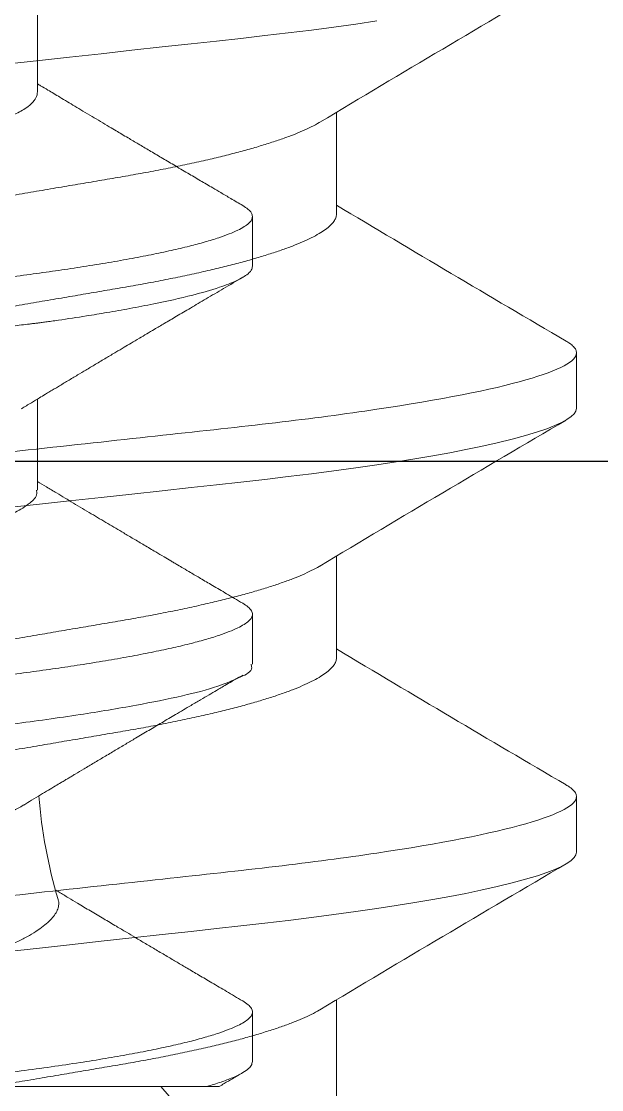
# Model space of a CAD drawing. Extents: x -82 to 113, y -82 to 93.
# Drawn here: x 28.9986 to 29.0804, y 78.6936 to 78.844 of the extents above; entities that cross this region are included whole.
import ezdxf

# ---------------------------------------------------------------- set-up
doc = ezdxf.new("R2010")
doc.units = 0
doc.header["$MEASUREMENT"] = 0
doc.linetypes.add('SLD-Solid', pattern=[0])
doc.layers.get('0').update_dxf_attribs({"linetype": 'CONTINUOUS'})
doc.layers.add('Ballons', color=7, linetype='CONTINUOUS')
doc.layers.add('VENT', color=5, linetype='CONTINUOUS')

# ---------------------------------------------------------------- blocks, each defined once
blk = doc.blocks.new('NO 8 2 IN')
at = {"color": 7, "linetype": 'SLD-Solid', "lineweight": 15}
for p, q in [((0.09999999145821903, -0.07558210228577167), (0.09999999145821903, -0.0307500003983705)), ((0.1839741213819082, -0.05168910871633869), (0.196793446625307, -0.05168910871633869)), ((0.2399999941662543, -0.05168910871633869), (0.2527934330420152, -0.05168910871633869)), ((0, -0.1559999962080667), (0.09999999145821903, -0.06907132791545934)), ((0.1035000043591197, -0.08200000106231897), (0.1104999568283915, -0.08200000106231897)), ((0.1594741777406909, -0.08200000106231897), (0.1665000165776007, -0.08200000106231897)), ((0.2154999771925361, -0.08200000106231897), (0.2225000029943089, -0.08200000106231897))]:
    blk.add_line(p, q, dxfattribs=at)
blk.add_arc((0.1464906196880236, -0.122551620626524), 0.07086249542723853, 94.49494487885796, 106.5443018557016, dxfattribs=at)
for points, knots in [([(0.1314999609012233, 0.08200000106232608), (0.1316364636657994, 0.08197794809272096), (0.1320094223726613, 0.08191769402350957), (0.1326290693128129, 0.08135986247133076), (0.1333862360036449, 0.08020409605542511), (0.1342962284850273, 0.07805747952176745), (0.1353637434406778, 0.07457881843013325), (0.1364353442409794, 0.07000849029981993), (0.1373829724405482, 0.06516096060795462), (0.1381702610262892, 0.06062636382955588), (0.1388438321155832, 0.05634578328879059), (0.1397346232057544, 0.05021261454692905), (0.1408110820900959, 0.04192058922216546), (0.1420426435752091, 0.03134494368170238), (0.1432457296283189, 0.02000551506457526), (0.1444628215725743, 0.008122608033581002), (0.1458021682936135, -0.004044253345163895), (0.14685403748868, -0.01299416327996283), (0.1475591487180452, -0.018647184994947), (0.1478511435030896, -0.02096255229930932), (0.148099209962183, -0.02284132925982618), (0.1482922125301513, -0.0243963945645973), (0.1485791460729757, -0.02684890828478359), (0.1490587024251795, -0.03114149814172151), (0.1497239600494993, -0.03711338766553496), (0.1503916510422414, -0.04303109446784248), (0.1510445213328495, -0.04831715250525548), (0.151674554843737, -0.05302022063921896), (0.1525268298038895, -0.05880553053658133), (0.1535825344117399, -0.0652216992434731), (0.1548641900947132, -0.07161952066379484), (0.1561319660665959, -0.07675906902191088), (0.1573443098650387, -0.07967133767331802), (0.1584749804905243, -0.08208131755350934), (0.159313626932061, -0.08184188260664627), (0.1594741777406909, -0.08179604508510607)], [0, 0, 0, 0, 0.002436779833174595, 0.006657874353961282, 0.01421868672516791, 0.02720914922809306, 0.04803453915741253, 0.07925373188742067, 0.1110036170072214, 0.1362896439037511, 0.1614808382700574, 0.1884259294866023, 0.2470211783691986, 0.310873626941449, 0.3786587705491661, 0.4507630535462064, 0.5243010734706199, 0.5973605121414352, 0.6117728129017896, 0.6260887239669889, 0.6390577504357349, 0.6456328726961934, 0.6540867167948796, 0.6831765518514848, 0.7228072355027095, 0.7614499417818135, 0.7895788492458958, 0.817976354200703, 0.8462139143229713, 0.8941357350118423, 0.9337005836036578, 0.9641695958357658, 0.9851582280043747, 0.997158685260716, 1, 1, 1, 1]), ([(0.1384999867029961, 0.08200000106232608), (0.1386724533317647, 0.08196349449168139), (0.1390750389981577, 0.08187827787802604), (0.1395935395387795, 0.08133528623178421), (0.1401260676283727, 0.08054913797776919), (0.1406738676803769, 0.07943017572898725), (0.1412393541392873, 0.0779987143192784), (0.1418176163282965, 0.07624207688603235), (0.1423861553527388, 0.07423774006008443), (0.1429446992836318, 0.07200956100077605), (0.1434914148396729, 0.06958508378651374), (0.1440369570233315, 0.06692234421613108), (0.1445784114934554, 0.06403632103381796), (0.1451129076828721, 0.06094410050750554), (0.1456550429188326, 0.05755774962437243), (0.146199130694356, 0.05388883276329182), (0.146740191113139, 0.04995242542441503), (0.1472620707602061, 0.04587420180742185), (0.1477613060913683, 0.0416660950228831), (0.1482524455834806, 0.03730864464659334), (0.1487691901920414, 0.03278019303169089), (0.1492893549812635, 0.02820666911772207), (0.1498119487666969, 0.02361622612641412), (0.150333042036749, 0.01903810337838507), (0.150865023634168, 0.01436439371811815), (0.151405313278417, 0.009617549077468368), (0.1519512210050209, 0.004821245794730089), (0.1525165641184998, -0.0001460674672060236), (0.1530984129399258, -0.005256937378653959), (0.1536929519735111, -0.01048157883129619), (0.154280420808206, -0.01564220882433176), (0.1548569867459122, -0.02070850073974384), (0.1554197600636087, -0.02565189376670673), (0.155965377173473, -0.03044628400747484), (0.1564776976149176, -0.03494768042786944), (0.1569567676392438, -0.03915307391722678), (0.1574034921650735, -0.04309137360620952), (0.1578685777227378, -0.04691145458202328), (0.1583504994022462, -0.05062655602603883), (0.1588491058451211, -0.05421831211912576), (0.1593765234118365, -0.05776147172468882), (0.1599320456369071, -0.06122188913800386), (0.1605159464188546, -0.0645643491340806), (0.1611072280618941, -0.06765779615168555), (0.1617024122780606, -0.07048063475897948), (0.1622977060630717, -0.0730144936060384), (0.1628891951140332, -0.07524463005788817), (0.1634604314268273, -0.07711913286951955), (0.1640064398629306, -0.078649123824448), (0.1645205388039699, -0.07985124339052163), (0.1650195519624447, -0.08078510229420033), (0.1655054480254137, -0.08145634388016987), (0.1659824208546183, -0.08188354207678827), (0.1665162083721441, -0.0820560899478977), (0.167074405963092, -0.0818554446765134), (0.1675958362830414, -0.08134711625199031), (0.167887282997313, -0.08088549119509736), (0.1680552519447076, -0.08061944367730689)], [0, 0, 0, 0, 0.003053041804796326, 0.00712665910098148, 0.01268559978564752, 0.01994020228874575, 0.02898601760754042, 0.03985719242252929, 0.05254717717395674, 0.0657438896532322, 0.08038401086266905, 0.09639812591051766, 0.1137011059747596, 0.132194258165944, 0.151767711231826, 0.1742126885035008, 0.1976387190599179, 0.2218774245609422, 0.2467585352297642, 0.27241052834526, 0.2992512803969839, 0.3271814543469561, 0.3536304652481539, 0.3807726868013054, 0.4084838705592577, 0.4366304165320674, 0.4650714020994958, 0.4936608940648544, 0.5248443302132466, 0.5558350544333416, 0.586444485761449, 0.6164915792168411, 0.6458066343717163, 0.67423390543532, 0.7016344910244031, 0.7257463716358454, 0.7489179427877765, 0.7715709978855789, 0.7936484484721212, 0.8150192993110256, 0.8355541922772367, 0.8568551435520806, 0.8768583401784471, 0.8954227787920458, 0.9124243029017604, 0.9277587137155479, 0.9413449981261897, 0.9531286887944926, 0.9623258344785964, 0.9699960242205882, 0.9761804016872487, 0.9809714226218694, 0.9845576800229517, 0.9873326926523425, 0.9903857344571387, 0.9944590280687077, 1, 1, 1, 1]), ([(0.1859334187479362, 0.08040543198292482), (0.1861196361583666, 0.08085359655296287), (0.1864749550411773, 0.08170873321265759), (0.1882620776532917, 0.08221995883975097), (0.1894686769048093, 0.0798906941597437), (0.1905897427781156, 0.07683565036900575), (0.1918830559375806, 0.07177886968232627), (0.1929600939354401, 0.06667695787758277), (0.1937577934030514, 0.06250648479764465), (0.1941826019197492, 0.06018672041349049), (0.1944012612399462, 0.05897019422796035), (0.1945118328769695, 0.05834831387994655), (0.1945674848652459, 0.05803402866639829), (0.1945954487009658, 0.05787606271369583), (0.1946093850147577, 0.05779685903329579), (0.1946165259085433, 0.05775723679581546), (0.1946198490897757, 0.05773737016547642), (0.1946216735791069, 0.05772746443656018), (0.1946225609167982, 0.05772250534772638), (0.1946229279173792, 0.05772001085842504), (0.1946232301172017, 0.0577187850654326), (0.1946233165916738, 0.0577180700119726), (0.1947209958427152, 0.05702696801402851), (0.1949248577006131, 0.05588430017559887), (0.1951644725724293, 0.05417322055102858), (0.1954019510017275, 0.05248066189087552), (0.1956716635659035, 0.05045441822469598), (0.1959779717918764, 0.04807510124999226), (0.1963192050665725, 0.04532145000873555), (0.196696248048454, 0.04217242774323182), (0.1972041106585039, 0.03775874770224874), (0.1978693095566086, 0.03189945279162743), (0.1987210530588328, 0.02442027460490692), (0.1997856401368665, 0.01507840908119107), (0.201013974500114, 0.004154482848683472), (0.2023642938469266, -0.00797896947200627), (0.2037117056918021, -0.0199355513148376), (0.2050559408335175, -0.03130181513937913), (0.2061423988932489, -0.04029355025215864), (0.2068464904444625, -0.04621267020578301), (0.207182881480648, -0.04903106527036272), (0.20734677201213, -0.0504007822745578), (0.2074274747035361, -0.05107528508192871), (0.2074676291717878, -0.05140987193885849), (0.2074876367588274, -0.05157649266102027), (0.2074975179770746, -0.0516596445779598), (0.2075025413622598, -0.05170116625316723), (0.2075049399829254, -0.05172193237392975), (0.207506297543091, -0.05173229395313683), (0.2075068482378697, -0.05173749104559278), (0.2075072010736534, -0.0517400793280629), (0.2075073722117082, -0.05174137638392295), (0.2075286788594894, -0.05190395744559595), (0.2075740186369615, -0.05228346153829477), (0.2076624846159518, -0.05293192817538284), (0.2077742083233858, -0.05373973628977069), (0.2080480813568215, -0.05564665243461064), (0.2084454566837763, -0.05825271362298423), (0.2089959074102268, -0.06160688612572329), (0.2095545891959887, -0.06478113718998912), (0.2103326379088486, -0.06881495172729757), (0.2112668839499179, -0.07305321228755446), (0.2123564293968627, -0.07695060474728876), (0.2133058747364203, -0.07952319469882951), (0.2141273778764941, -0.0810088215803475), (0.214824916788487, -0.08184629966500978), (0.2153167813864059, -0.0819582900521425), (0.2154999771925361, -0.08200000106231897)], [0, 0, 0, 0, 0.00828845074597428, 0.01581507901074782, 0.02672048620210647, 0.04707251799393015, 0.0772242874328945, 0.1167162054532447, 0.1397296114376892, 0.1520024881708002, 0.1583234966551467, 0.1615291671475165, 0.1631432034974336, 0.1639530187747391, 0.1643586538577426, 0.1645616438710066, 0.164663117785229, 0.1647139165341493, 0.1647392916513048, 0.1647519792098827, 0.1647583631516287, 0.1647615185161206, 0.1647646738806126, 0.1770703859857242, 0.1852252404355373, 0.1952377209554454, 0.2072160027368819, 0.2212785303797302, 0.2375498642842925, 0.2561556074799554, 0.2772168201182965, 0.3159109080403847, 0.3601644708532791, 0.4099855791710543, 0.4817471341042423, 0.5540524004884345, 0.6253140839090918, 0.693968950102401, 0.7559244503271453, 0.7850618748224619, 0.7991050819273968, 0.8059875154392655, 0.8093929673849519, 0.8110866669125101, 0.8119312313364307, 0.8123528993218769, 0.8125635995347241, 0.8126689228853424, 0.8127215972148591, 0.812747908782662, 0.8127610910324318, 0.8127676688001978, 0.812770984399727, 0.8156531777654309, 0.8195086413399334, 0.8243141526137772, 0.8300368084685774, 0.8534873806216131, 0.8708087910204382, 0.8899881601963752, 0.9103302561517586, 0.9432762245736602, 0.9664544181845162, 0.9818009556243544, 0.9912697367405409, 0.9967483985993791, 1, 1, 1, 1]), ([(0.1944999731197044, 0.08200000106232608), (0.1946724395910167, 0.0819634944153691), (0.1950750248898316, 0.08187827762357358), (0.1955935293579785, 0.08133528788073363), (0.1961260399871065, 0.08054911909237461), (0.1966739699068825, 0.07943021710258336), (0.1972392826470326, 0.07799867384084536), (0.1978177403223924, 0.07624211343684095), (0.1983860834850617, 0.0742377099004159), (0.198944792480404, 0.07200957655027196), (0.1994914843928086, 0.06958509003885638), (0.2000369198201923, 0.06692233457100372), (0.2005784052254, 0.06403632246496471), (0.2011128918605323, 0.06094410007741402), (0.2016550304802109, 0.0575577498124531), (0.2021991148518936, 0.05388883248056686), (0.2027401857205291, 0.04995242639713382), (0.2032620257012923, 0.04587419517077507), (0.2037614165918455, 0.0416661066493873), (0.2042524025379606, 0.03730863846258359), (0.2047691634224407, 0.03278018876141431), (0.2052894296799224, 0.02820667359839035), (0.2058120277830966, 0.02361623110243016), (0.2063330033237065, 0.01903809773572362), (0.2068650168966144, 0.01436439449735616), (0.2074052983954147, 0.00961754892951916), (0.2079512056261024, 0.004821245590356682), (0.2085165593885563, -0.0001460664595427374), (0.2090983627939522, -0.005256944322312052), (0.2096930744178138, -0.01048156613112639), (0.2102803376687774, -0.01564222230566514), (0.2108571173051956, -0.02070848711557716), (0.2114196773607091, -0.02565190719777632), (0.2119654983781913, -0.03044627145064993), (0.2124776541132718, -0.03494768660659275), (0.2129567595767554, -0.03915307331732976), (0.2134034836199561, -0.04309137293157761), (0.2138685399130935, -0.04691146087482423), (0.2143505764049962, -0.05062655074909372), (0.2148491857134331, -0.05421830535979666), (0.2153764858110918, -0.05776147895769412), (0.2159320351535712, -0.06122188876801715), (0.2165159426805729, -0.06456434732837124), (0.2171071779354321, -0.06765780784746056), (0.2177025227552747, -0.07048061714208131), (0.2182976618040726, -0.0730144912298627), (0.218889202454335, -0.07524467238338417), (0.2194603756684614, -0.0771190140934479), (0.2200065441193999, -0.07864946680057017), (0.2205204972812851, -0.07985019034840946), (0.2210195717223229, -0.08078796935416932), (0.2215053705223653, -0.08144908706278642), (0.2219826032604715, -0.0819015272481991), (0.2223428653778967, -0.08197009393362009), (0.2225000029943089, -0.08200000106231897)], [0, 0, 0, 0, 0.003092211960889366, 0.007218093272949579, 0.01284835449243052, 0.02019623040529291, 0.02935793955914598, 0.04036872856413336, 0.05322140404884617, 0.06658753559661566, 0.08141548778566562, 0.09763497398407892, 0.1151599491840987, 0.1338903662751096, 0.1537149443700252, 0.1764478879780453, 0.2001744716654723, 0.2247241568184872, 0.2499245408459148, 0.2759055964700662, 0.3030907121154588, 0.3313792762151861, 0.3581676247186004, 0.3856580282799504, 0.4137247431647994, 0.4422324059089231, 0.4710382858719559, 0.4999945775519937, 0.5315780934043494, 0.5629664742599616, 0.5939685714776743, 0.6244012149028942, 0.6540923292556502, 0.6828843681624209, 0.710636450537171, 0.7350576836526515, 0.7585265432522926, 0.7814702342997147, 0.8038309921977519, 0.8254760284611354, 0.8462743171868967, 0.8678485570832902, 0.8881083922964533, 0.9069110104060327, 0.9241307525691965, 0.9396618015085887, 0.9534223963005208, 0.9653572702910124, 0.9746725628390976, 0.982440985732714, 0.9887047080122521, 0.9935571971644248, 0.9971898053345207, 0.9999999999999999, 0.9999999999999999, 0.9999999999999999, 0.9999999999999999]), ([(0.2418583860312822, 0.08044668150640888), (0.2419908075329715, 0.08073837739111411), (0.2423080229324626, 0.08143713420486165), (0.2435164806950638, 0.0823329627347249), (0.2450663089197604, 0.08106903459478332), (0.2460121028404956, 0.07885043988223828), (0.2471833958587411, 0.07536928574950963), (0.2482819384983657, 0.07063574902038994), (0.2494305737246663, 0.06469987939112798), (0.2505727681506045, 0.05766278169776484), (0.2517238628420273, 0.04964080951715033), (0.2528763008086514, 0.04077087431464577), (0.2540310104207748, 0.03120402086310747), (0.2551867109316248, 0.02110370134443684), (0.256343302238804, 0.01064255364394029), (0.2575000514641204, -5.922218306864124e-07), (0.2586568401100067, -0.01064372633091892), (0.2598133151153945, -0.02110483728161938), (0.2609690079959819, -0.03120516493859782), (0.2621238473356584, -0.04077174245914961), (0.2632762149043231, -0.04964225083087825), (0.2644274520352212, -0.05766202130397602), (0.2655692215019343, -0.06470543813438212), (0.2667187519750485, -0.07062252184277185), (0.2678149447957594, -0.0754061753283537), (0.2689921625994884, -0.0787659057995711), (0.2699256864933659, -0.08123468216974317), (0.2710812619041576, -0.08179645346448439), (0.2714999636092443, -0.08200000106231897)], [0, 0, 0, 0, 0.005731298002636907, 0.01372931104224348, 0.02172863696629606, 0.03580593406336473, 0.05719255874472253, 0.08589739595059429, 0.1215754975479867, 0.163690588611601, 0.21156628085104, 0.2644134466292044, 0.3213500261538834, 0.3814194607188472, 0.4436090060473239, 0.5068679900133989, 0.5701269144684668, 0.632316231639312, 0.692385371917567, 0.7493216023164344, 0.8021682607613123, 0.8500433666612958, 0.892157696770379, 0.9278350583963333, 0.9565391878446776, 0.9779249707449816, 0.9920015151735662, 1, 1, 1, 1]), ([(0.1396471267844674, -0.04975823685526848), (0.1395980440695297, -0.04968491904382688), (0.1392444091671905, -0.04915667326277173), (0.1388019352343122, -0.04817400465510957), (0.1382234399087992, -0.04682640703359198), (0.1377204672155585, -0.04546153067875736), (0.1371238022764203, -0.04367069021395054), (0.1364590525230227, -0.04139536371487651), (0.1358243360302254, -0.03892106878618762), (0.1352730506789612, -0.03654108650825805), (0.1347982649607928, -0.03431827903973783), (0.1342589062599586, -0.03159554005917187), (0.1336809733960678, -0.02834102249840242), (0.1331308644804921, -0.02495909155334886), (0.1326329109833324, -0.02184810755625932), (0.1321879266349555, -0.01905599337845842), (0.1316616892370348, -0.01573054287977982), (0.1310553379012163, -0.01186575890820762), (0.1304447378582836, -0.00793256003830578), (0.1299030649924049, -0.004410248969854536), (0.1294327156270185, -0.001327466834752045), (0.1289661578967127, 0.001754972182219205), (0.1285048583539492, 0.004827449241133763), (0.1280500416145145, 0.00788043229520241), (0.1275973219755855, 0.01094528005542372), (0.1271480030096939, 0.01401178789034674), (0.1267039246085631, 0.01706946495722406), (0.1262743921771516, 0.02004629027631921), (0.1258637571476271, 0.0229341197375561), (0.1254697672325591, 0.02572485134978564), (0.1250820221810045, 0.02846771662011349), (0.1246876384296343, 0.03115221276248548), (0.1242793144824219, 0.03376871550818805), (0.1238021734349104, 0.03666263480661058), (0.1232511999879478, 0.03977643679377252), (0.122678512305626, 0.04274269240734441), (0.1221685687241063, 0.04517690599789859), (0.1217329508437786, 0.04711936646771164), (0.1212994994995711, 0.04891495560929826), (0.1208694715169827, 0.05055830175189158), (0.1204446879714283, 0.05204488104441651), (0.1200224859383638, 0.0533827709250474), (0.1196037795573943, 0.05456429989184386), (0.1191896373890557, 0.05558271249213931), (0.1188095097772361, 0.05637212670361436), (0.1184677893428301, 0.05695781846203118), (0.1181693443380141, 0.05736595010641565), (0.1178817501528755, 0.05767850525747065), (0.1176623675990953, 0.0578051780970199), (0.1175639285581269, 0.05786201740637154)], [0, 0, 0, 0, 0.002396144937703339, 0.01726392849566633, 0.02910533053849014, 0.04228227320653589, 0.05675183980122555, 0.08038732786173633, 0.1066603082552872, 0.1261399656350116, 0.1467538343461324, 0.1684081703372942, 0.201544355582762, 0.2365477891364968, 0.2614937617278973, 0.287137986087849, 0.3133598763142207, 0.3529621889543364, 0.3934189285795177, 0.4214950475992312, 0.449779551613006, 0.4781396593608608, 0.5061910858517004, 0.5341866795833868, 0.5619969564880026, 0.5903588697210044, 0.6183856309546865, 0.6459379725940465, 0.6720693608615462, 0.6976299478006796, 0.722507090315647, 0.7473270534197997, 0.7713431614194415, 0.794450368839098, 0.827008196113337, 0.857248416658269, 0.8765201153252375, 0.8945733617233288, 0.9113289527132611, 0.9267004439013331, 0.9407190140001198, 0.9533279290265504, 0.9648084542246256, 0.9747659367680954, 0.9831802193377921, 0.9885960109379677, 0.9931508696013843, 0.9969267299689768, 1, 1, 1, 1]), ([(0.1585982211931452, 0.04945077665707487), (0.1589669598539842, 0.0487591183854903), (0.1598757309852203, 0.04705449899875447), (0.1610382660742147, 0.04382181202151259), (0.1621525714676011, 0.04018311630638038), (0.1631428766531684, 0.03637447998822552), (0.1641707711391689, 0.03196069220156517), (0.1653096418092304, 0.02643270681942056), (0.1665416796007122, 0.0197640303550557), (0.1677454486347045, 0.01261233320307298), (0.1689635420147226, 0.005116349881980398), (0.1703028085143927, -0.002554452484673675), (0.1713788430550238, -0.008319681698452541), (0.1721331888334845, -0.01212970771963029), (0.1724629569112892, -0.01375493850850518), (0.1727427396360213, -0.01510868529283727), (0.1730671583893013, -0.01686014785756385), (0.1735590170099925, -0.01963032732704306), (0.1742240727961644, -0.02339553733373378), (0.1748921643758337, -0.02712719753123594), (0.1755449651649315, -0.03045902307580661), (0.176175265089725, -0.03342444185630455), (0.1770287733343139, -0.03707797577596494), (0.1780886138805471, -0.04112535762924097), (0.1793733653781402, -0.04519676941853135), (0.1806613020453369, -0.04839717536654575), (0.1819021745026248, -0.05041008775238964), (0.1831078862257698, -0.05173541940039428), (0.1838155819296787, -0.05159254919622214), (0.1839741213819082, -0.05156054311820668)], [0, 0, 0, 0, 0.02229635122035441, 0.05495024653799604, 0.09754248202099548, 0.1306886683927287, 0.166966200248048, 0.2265783060167952, 0.2913754157420032, 0.3600534951580736, 0.4330742266607138, 0.507613460113902, 0.5817688713054165, 0.6000606838374876, 0.6182045546794356, 0.6289887207515606, 0.6394202882113558, 0.668921697019634, 0.7091003228036336, 0.7482903409820715, 0.7768622175076548, 0.8057723880411504, 0.8346002609751343, 0.8837241209251885, 0.9246536182772944, 0.9567821745319469, 0.9800164003250191, 0.9955232327555898, 0.9999999999999999, 0.9999999999999999, 0.9999999999999999, 0.9999999999999999]), ([(0.2146315738910687, 0.04934902783248418), (0.2148672266435625, 0.04896095260343003), (0.2156486262760922, 0.04767413614077753), (0.2165944524444967, 0.04505248796986905), (0.2177529636320514, 0.04147265566660963), (0.2188527692088087, 0.03729335816569801), (0.2203489121077808, 0.03091030878375278), (0.2220825735767562, 0.02228285507489858), (0.224020999293657, 0.01160822733194067), (0.225857898927444, 0.0009841314817791158), (0.2275897978389168, -0.009060693187173285), (0.229212413218562, -0.01815833830932689), (0.2307236194359206, -0.02608884749388807), (0.2321221767043369, -0.03275930802923455), (0.2334074833220114, -0.03817708485667737), (0.2345780500018293, -0.04242387292888594), (0.2357045416107724, -0.04583252350648337), (0.2367710003458967, -0.04840883049578792), (0.2378179534872942, -0.05020404424771385), (0.2387193929027802, -0.05121593809945324), (0.2394189103271316, -0.05161324151176672), (0.2398420853941445, -0.05168493354950243), (0.2399607487479898, -0.05168807105284401), (0.2399999941662543, -0.05168910871633869)], [0, 0, 0, 0, 0.01292548520295224, 0.04285954346398697, 0.07896793737375757, 0.1203324461139702, 0.1659468600955296, 0.2658751852248246, 0.3711234048581339, 0.4752273569751342, 0.573222233944942, 0.6616938212419673, 0.7386601409287251, 0.8033546233621996, 0.8559645483274118, 0.8973674410955591, 0.9288884612055607, 0.9582597960566316, 0.97671683275157, 0.9878333912697322, 0.996617499472174, 0.9988813088146488, 1, 1, 1, 1]), ([(0.09999999145821903, 0.02933834087264842), (0.1003556380265991, 0.02789231235811229), (0.1010704808810061, 0.02498582248076531), (0.1021369756305859, 0.0206085095608799), (0.1032151915623132, 0.01615907757388158), (0.1043025663742156, 0.01165093680986473), (0.1053961931133784, 0.0070990873253578), (0.1064680370577094, 0.002623327590477231), (0.1075155613420691, -0.001760891840419276), (0.1085354289085814, -0.0060385765022275), (0.1095504177278031, -0.01030224718420669), (0.1105561702006952, -0.01453344826985159), (0.1115473983286392, -0.01871244103638503), (0.1124769179072587, -0.02262238916510029), (0.1133292533355785, -0.0262585632766914), (0.1141171716110136, -0.02961041394463138), (0.1149122015784485, -0.03284982975447548), (0.115738760403957, -0.03594828137402573), (0.1165951167493233, -0.03888512088001761), (0.1174240512775384, -0.04147689029128543), (0.1182166811444176, -0.04373563773421552), (0.1189618863775479, -0.04567870760146064), (0.1197155351936203, -0.04746308427625223), (0.1204760110185674, -0.0490786296267629), (0.1212414926745851, -0.05051546584329714), (0.1219864940799908, -0.05172834409616911), (0.1227078412665463, -0.05272118337952492), (0.123400142568471, -0.0535038518664166), (0.1240869165492597, -0.05410364739793749), (0.1247744481434836, -0.05451926890983572), (0.1254607362159561, -0.05471482458002441), (0.1259901363040399, -0.05473126121112415), (0.1262488350280506, -0.05462726125139028), (0.1263069208916647, -0.05460391004429965)], [0, 0, 0, 0, 0.04979455728497521, 0.1000861153433865, 0.1506541723904279, 0.2028847523480591, 0.2551564508985452, 0.3071944267491959, 0.3567809395289562, 0.4058864334957479, 0.4542446352295242, 0.5033374924149574, 0.5513152221816184, 0.5978627077286396, 0.6377255122788706, 0.6762005066368156, 0.7129998788014735, 0.7492582866009742, 0.7834234848420626, 0.8152846246626174, 0.8402365752501456, 0.8634594948876644, 0.884862189156995, 0.9049939493873306, 0.9231470701316653, 0.9392756495280867, 0.9525503793438062, 0.9641409687557169, 0.974133686952637, 0.9829690954260165, 0.9907074295841221, 0.9979135305754155, 1, 1, 1, 1]), ([(0.09999999145821903, -0.0307500003983705), (0.1001882191106063, -0.03240208676329814), (0.1005560726325854, -0.0356307610855211), (0.101093461226867, -0.04037418992611208), (0.1016219237047267, -0.04493899078455144), (0.1021789700224645, -0.04934517557859408), (0.1027574500871538, -0.05359231382701779), (0.1033439732713646, -0.05755851920665123), (0.1039320879580856, -0.06122187900039222), (0.1045158380717197, -0.06456436719211212), (0.1051072680927945, -0.06765778660723498), (0.1057024233790429, -0.07048063465709475), (0.106297707985874, -0.07301449764886314), (0.1068892471804759, -0.07524460978597602), (0.1074603250849719, -0.0771191659240813), (0.1080064766705391, -0.0786491049483331), (0.1085205374355809, -0.0798512539397791), (0.1090195874849655, -0.08078506493730941), (0.1095053835410482, -0.08145639664370918), (0.1099824102826688, -0.08188350572958569), (0.1105161880137757, -0.08205609410359926), (0.1110744049359624, -0.08185546107998931), (0.1115959020134909, -0.08134707234594885), (0.1118873525907702, -0.08088536819555969), (0.1120553388604861, -0.0806192511795274)], [0, 0, 0, 0, 0.09046728945841906, 0.1768003299804715, 0.2597292597746375, 0.3404830221452511, 0.4184332596335861, 0.4929348718451923, 0.5586153901966077, 0.6202941113324139, 0.6775369675227236, 0.7299603969687558, 0.7772433580847958, 0.819136050624521, 0.8554701353599159, 0.8838295698564054, 0.9074802524765126, 0.9265495002509451, 0.9413215937667017, 0.95238068964796, 0.9609360335758776, 0.9703512230004293, 0.9829110393369586, 1, 1, 1, 1]), ([(0.1954417822398398, -0.04944529963700717), (0.1957248211168121, -0.04991459924260511), (0.1962337844244644, -0.05075849843446889), (0.1969100923662381, -0.05188271973666758), (0.1974318236681256, -0.05275120141246248), (0.1978505901837337, -0.05344880835588839), (0.1982185363201694, -0.05406252010921264), (0.198723151517683, -0.05490470145304016), (0.1993801718094517, -0.05600269843559857), (0.2001475093786524, -0.05728695059438138), (0.2009217088956063, -0.05858470146964834), (0.2017224365445145, -0.05992873262177767), (0.202564397582762, -0.06134406231561229), (0.2033655549953437, -0.06269241555325777), (0.2040589385988056, -0.06386072339810056), (0.2047126226292022, -0.06496338226217091), (0.2053392825879996, -0.06602095816587195), (0.2059842395613316, -0.0671107229501402), (0.2066750674544551, -0.06827870273743741), (0.2075018239420672, -0.06967756360487698), (0.2085032271680234, -0.07137402122330627), (0.2096633436759419, -0.07334103320894059), (0.2109648477404278, -0.07555097102926567), (0.2124079628864877, -0.07800374567573698), (0.2134163927802746, -0.07972044842641424), (0.2139443751629813, -0.08061926034609002)], [0, 0, 0, 0, 0.04535345644074328, 0.08155503388963783, 0.1085721058792077, 0.1291963384786768, 0.1488883744000439, 0.1677883067556017, 0.2104441485118918, 0.2547783527588112, 0.2915924214917643, 0.3354985105242705, 0.3842465690491282, 0.4278760496269807, 0.4652922987691492, 0.4966754036775964, 0.5339562145496424, 0.5670227387017471, 0.6014694245239282, 0.6462538903193316, 0.7014923326516751, 0.7644942215064536, 0.8352364609748052, 0.9137349592140468, 1, 1, 1, 1]), ([(0.1396348802592797, -0.04976561135340773), (0.1398600100323222, -0.0501389110818522), (0.14033969057391, -0.05093429506638358), (0.1410373948245365, -0.05209444344053082), (0.1417096602169607, -0.05321388647983127), (0.1422848690283018, -0.05417308966960377), (0.1427558097804962, -0.05495936609587915), (0.1431171311433559, -0.05556325012690166), (0.143415440726514, -0.05606186525890422), (0.1436972431338148, -0.05653346763243405), (0.1441377865770903, -0.05727085316653557), (0.1447644899852207, -0.05832104194510634), (0.1455764503499211, -0.05968358128034623), (0.146448801835632, -0.06114954397344263), (0.1473336688502087, -0.06263853839013933), (0.1482041805686691, -0.06410564834594368), (0.149139018187384, -0.06568266912976384), (0.1501400632457717, -0.06737385568927579), (0.1512564028391523, -0.06926198793664184), (0.1524294455994948, -0.07124876051204154), (0.1535041460341091, -0.07307120834547476), (0.1544288470721256, -0.0746408007022552), (0.1551316137491625, -0.07583448035435225), (0.1556893780194173, -0.07678252836798549), (0.1561673763076357, -0.07759522314581346), (0.1566397954822207, -0.07839873064328629), (0.15724528049779, -0.07942900321421575), (0.1576957652283966, -0.08019603924002894), (0.1579445354112465, -0.08061961784196114)], [0, 0, 0, 0, 0.03645118261822886, 0.07766597364795477, 0.1131992094050172, 0.1456373658201884, 0.1711873961919262, 0.1898360002772286, 0.2044806162458211, 0.2197719756763875, 0.2357736317534213, 0.2763042908630209, 0.3220327504845239, 0.3684003522746635, 0.4189449489644076, 0.4668635731270415, 0.5110448967044222, 0.5722379792225829, 0.6311914057180502, 0.6944548418712543, 0.765160898497859, 0.808101670179312, 0.8467819088573094, 0.8809860903953719, 0.9000762091785056, 0.925619533097653, 0.9589250398655084, 1, 1, 1, 1]), ([(0.1680551786122351, -0.08061997533783227), (0.1685012304448321, -0.07986058960074871), (0.1693355033704336, -0.07844027269084108), (0.1705013920437182, -0.07645802935813606), (0.1714944647894754, -0.07477102194875584), (0.1723035232305392, -0.07339761743415352), (0.1729352316776698, -0.07232606705071731), (0.1733962635729824, -0.07154459411647451), (0.1737427507568441, -0.07095722795373405), (0.1741186901011389, -0.07032047936819907), (0.1746251275951636, -0.06946275752846276), (0.1753630803356288, -0.06821399498197422), (0.1762166380228365, -0.06677090776641847), (0.1771065546308961, -0.0652680650322921), (0.1781124983911155, -0.06357147699617371), (0.1792868361114586, -0.06159378773228497), (0.1806916470654159, -0.059232699542342), (0.1818945328877817, -0.05721611698363205), (0.1828692830254965, -0.05558555560608625), (0.1836237990579406, -0.05432524166398167), (0.1844037931928995, -0.05302431206970937), (0.1849456647658201, -0.05212311108250844), (0.1852066204773166, -0.05168910871633869)], [0, 0, 0, 0, 0.07855665318757034, 0.1469284152430907, 0.2051283583201231, 0.2531707684522702, 0.2891097343772647, 0.3160815590912829, 0.3341030797052432, 0.3499382066794663, 0.3820387193623586, 0.4229511664388522, 0.4793211400608795, 0.5315903433331167, 0.5787415357337358, 0.655254985937593, 0.7367524082962547, 0.8238049684806883, 0.8647005190716233, 0.906202365793948, 0.954828727703219, 1, 1, 1, 1]), ([(0.224055531691377, -0.08061945284386951), (0.2243847236238423, -0.08005895450300216), (0.2249897172930559, -0.07902886258890618), (0.2258178182467105, -0.07762037272290456), (0.2264884638741336, -0.07648015139928788), (0.2270484196581322, -0.07552867238841543), (0.2277382734830837, -0.0743569397223709), (0.2286444038717121, -0.07281908686987748), (0.2297295111780784, -0.07097946405489353), (0.2307899190507499, -0.06918357082638238), (0.2317743563717443, -0.06751855323044964), (0.2326977896001097, -0.06595824989416599), (0.2334706571035525, -0.06465390656283176), (0.2340893834572597, -0.06361087372078345), (0.2346128486833692, -0.0627289084124456), (0.2352060395264743, -0.06173017432042371), (0.2358772026936862, -0.06060157330714588), (0.2366142381453784, -0.05936340218659808), (0.2373345291138378, -0.05815504834108509), (0.2380242154648329, -0.05699944776042543), (0.2386712073633106, -0.05591693047839641), (0.2392631308123896, -0.05492748014885507), (0.2398123520521693, -0.05401085927559279), (0.2403547664197561, -0.05310658831494663), (0.240814967964269, -0.05234002331425103), (0.2411132387873209, -0.05184428905979388), (0.2412066068940248, -0.05168910871633869)], [0, 0, 0, 0, 0.05798167568322552, 0.1065595576875859, 0.145742718305172, 0.1759776287911436, 0.2050380972663652, 0.2670301235436983, 0.3351953493132051, 0.3955517526271438, 0.4530647101016253, 0.507731963155728, 0.5572786395986362, 0.5883028666717004, 0.6159082601123576, 0.6487630326576431, 0.6919186006832913, 0.7330355310833016, 0.7772940888314568, 0.817400265432216, 0.8530774641306439, 0.8897864727992764, 0.9202467873543961, 0.9483935870526337, 0.9838455769119108, 1, 1, 1, 1]), ([(0.1120553388604861, -0.08061973700724678), (0.1125010020338948, -0.079861024922252), (0.1133501791743043, -0.07841535698922542), (0.1145619602333596, -0.07635508680650815), (0.1156480424716335, -0.07451011585460776), (0.1166133775225546, -0.07287193795017544), (0.1174874107715596, -0.07138974791378416), (0.118349405219206, -0.06992948751268813), (0.1192242823540823, -0.068448785349986), (0.1201086248354244, -0.06695351611421074), (0.1209336526795681, -0.06556010924752087), (0.1217448408343387, -0.06419161004805574), (0.1226292007814891, -0.06270097946435982), (0.1236309460912537, -0.06101534175372336), (0.1247196751704394, -0.05918604673527739), (0.1257052007704971, -0.05753360357694959), (0.1265901368762314, -0.05605234301330597), (0.1271968622513526, -0.05503807923661697), (0.12755373182965, -0.05444279875998603), (0.1276448721022092, -0.05429077116171044)], [0, 0, 0, 0, 0.0862715780582533, 0.1643839031910517, 0.2343480411010885, 0.2961765248880083, 0.3508107757642986, 0.403054038763526, 0.4624309287356004, 0.5194332048059352, 0.5733781912197937, 0.6211984822518194, 0.6754081083560123, 0.7433119152201665, 0.8134479343543556, 0.8841226106996796, 0.9319513701105242, 0.9826211841746344, 1, 1, 1, 1]), ([(0.09999999145821903, -0.07558210228577167), (0.1002009161814783, -0.07624658759251446), (0.1005688436789427, -0.07746337372048373), (0.101176934930578, -0.07908369632888679), (0.1017616602751161, -0.08035206355202007), (0.1023305874530678, -0.08124067855117545), (0.1028796253661142, -0.08185839502053938), (0.1033157172678898, -0.08195793618612157), (0.1035000043591197, -0.08200000106231897)], [0, 0, 0, 0, 0.2752357622037784, 0.5040037062801302, 0.6868887114308474, 0.826030253530913, 0.9264825180057565, 1, 1, 1, 1]), ([(0.09999999145821903, -0.07730380697982042), (0.09999999145821903, -0.07730673905575003), (0.09999999145821903, -0.0773615659660436), (0.09999999145821903, -0.07700272666323826), (0.09999999145821903, -0.07682219967725246), (0.09999999145821903, -0.07621420714305316), (0.09999999145821903, -0.07581330528739727), (0.09999999145821903, -0.07558210228577167)], [0, 0, 0, 0, 0.004782784086570956, 0.08943331654701489, 0.2821025266493958, 0.5859833314437821, 0.9999999999999999, 0.9999999999999999, 0.9999999999999999, 0.9999999999999999]), ([(0.09999698482629071, -0.07730557612605793), (0.1001372027940874, -0.07754400691578667), (0.1005055465186899, -0.07817034950600998), (0.1011548493222847, -0.07927496575477733), (0.1016636464766094, -0.08014132019744835), (0.1019445489945383, -0.08061962700852376)], [0, 0, 0, 0, 0.215875672840704, 0.5670917260491731, 1, 1, 1, 1]), ([(0.2225000029943089, -0.08200000106231897), (0.2226723332199896, -0.08196339853731871), (0.2230745822126607, -0.08187796181979934), (0.2235958672961544, -0.08133803001724971), (0.2238874468247758, -0.08088193489833628), (0.224055531691377, -0.08061901284894901)], [0, 0, 0, 0, 0.2409591155351289, 0.5624408667566861, 0.9999999999999999, 0.9999999999999999, 0.9999999999999999, 0.9999999999999999])]:
    blk.add_open_spline(points, degree=3, knots=knots, dxfattribs=at)
blk = doc.blocks.new('3203-1_Sash_Component')
blk.add_line((0.07199880475264919, 2.875992173670003), (1.218999015767196, 2.875992173670003))
blk = doc.blocks.new('3203_Sash_Assembly')
blk.add_blockref('3203-1_Sash_Component', (0, 0))
blk = doc.blocks.new('20350')
at = {"color": 7, "linetype": 'Continuous', "lineweight": 15}
for p, q in [((0.2187180466510412, -0.06116194931603047), (0.2330736068883539, -0.06116194931603047)), ((0.2812089118854999, -0.06116194931603047), (0.2955644721228055, -0.06116194931603047)), ((0.3436997771199515, -0.06116194931603047), (0.3580553373572641, -0.06116194931603047)), ((0.2538691652193421, -0.09498612248857796), (0.2616805187910316, -0.09498612248857796)), ((0.3163600304537937, -0.09498612248857796), (0.3241714023559297, -0.09498612248857796))]:
    blk.add_line(p, q, dxfattribs=at)
at = {"color": 7, "linetype": 'Continuous', "lineweight": 15, "flags": 128}
for points in [[(0.2399845140784436, -0.01585122934697836), (0.2404104952575636, -0.01973619845979613), (0.2408309039818306, -0.02357026965897546), (0.2413178338859723, -0.02801115186350955), (0.2417940771414777, -0.03235437862970514), (0.242258167312869, -0.03658687118605997), (0.242708802938651, -0.04069675598766764), (0.2430988564482988, -0.04425403519697113), (0.2434765918998281, -0.04769863258680118), (0.243855812117296, -0.05106545390437134), (0.2442473137319823, -0.05437747177812469), (0.2446503635261479, -0.05762371543762868), (0.2450641366298214, -0.06079318203403261), (0.2454877165208345, -0.06387490537947826), (0.2459200766943326, -0.06685811175570677), (0.2463381024609248, -0.06959217532498485), (0.2467621039521433, -0.07221907453826759), (0.2471910180022405, -0.07473050570463613), (0.2476237997759441, -0.07711866005509194), (0.2480592944553024, -0.0793762741513575), (0.248496383883257, -0.08149673070327879), (0.2490120009316499, -0.08381171908807517), (0.2495263348489871, -0.08591961928611624), (0.2500374975995783, -0.08781358487676982), (0.2505436561390653, -0.0894884283444668), (0.2509899107888245, -0.09079571892205252), (0.2514295481484368, -0.09192406770911532), (0.2518613950695183, -0.09287312642719314), (0.2522844067167753, -0.09364356413745156), (0.2526975565853675, -0.09423704891032969), (0.2530999281531194, -0.0946561836687323), (0.253490714880499, -0.0949044420318188), (0.2538691652193421, -0.09498612248857796), (0.2538691652193421, -0.09498612248857796)], [(0.3024753793129022, -0.01585122934697836), (0.3029013788224688, -0.01973619845979613), (0.3033217692162893, -0.02357026965897546), (0.3038087174508703, -0.02801115186350955), (0.3042849423759364, -0.03235437862970514), (0.3047490325473277, -0.03658687118605997), (0.3051996865035562, -0.04069675598766764), (0.3055897216827503, -0.04425403519697113), (0.3059674571342867, -0.04769863258680118), (0.3063466773517547, -0.05106545390437134), (0.306738178966441, -0.05437747177812469), (0.3071412287605995, -0.05762371543762868), (0.3075550018642801, -0.06079318203403261), (0.3079785817552931, -0.06387490537947826), (0.3084109235983448, -0.06685811175570677), (0.3088289676953835, -0.06959217532498485), (0.3092529508561555, -0.07221907453826759), (0.3096818832366992, -0.07473050570463613), (0.3101146650104027, -0.07711866005509194), (0.3105501596897611, -0.0793762741513575), (0.3109872674481551, -0.08149673070327879), (0.3115028661661015, -0.08381171908807517), (0.3120172184138852, -0.08591961928611624), (0.3125283811644763, -0.08781358487676982), (0.3130345213735239, -0.0894884283444668), (0.3134807943537226, -0.09079571892205252), (0.3139204317133348, -0.09192406770911532), (0.3143522603039699, -0.09287312642719314), (0.3147752902816734, -0.09364356413745156), (0.3151884218198262, -0.09423704891032969), (0.3155908117180175, -0.0946561836687323), (0.3159815801149577, -0.0949044420318188), (0.3163600304537937, -0.09498612248857796), (0.3163600304537937, -0.09498612248857796)], [(0.3649662445473609, -0.01585122934697836), (0.3653922440569204, -0.01973619845979613), (0.365812634450748, -0.02357026965897546), (0.3662996010157684, -0.02801115186350955), (0.3667758259408345, -0.03235437862970514), (0.3672399161122257, -0.03658687118605997), (0.3676905517380149, -0.04069675598766764), (0.368080586917209, -0.04425403519697113), (0.3684583406991848, -0.04769863258680118), (0.3688375609166528, -0.05106545390437134), (0.369229062531339, -0.05437747177812469), (0.3696321123255046, -0.05762371543762868), (0.3700458670987388, -0.06079318203403261), (0.3704694469897447, -0.06387490537947826), (0.3709018254936893, -0.06685811175570677)]]:
    blk.add_lwpolyline(points, dxfattribs=at)
at = {"color": 7, "linetype": 'Continuous', "lineweight": 15}
for centre, radius, start, end in [((-3.233070329176513, -2.133221672457623), 4.038262324080135, 30.33780550007282, 30.91000316628168), ((-3.171424880685777, -2.133723968058618), 4.039245695466173, 30.33789749656126, 30.90995599013048), ((-3.109710675443282, -2.134181890479979), 4.04014729689197, 30.33793898357317, 30.9098696827796), ((3.866634623453763, -2.202666985164299), 4.175192950320736, 149.142032459397, 149.6577099613863), ((3.929578126023607, -2.202934675511543), 4.175718814447568, 149.1420649302283, 149.6576774905521)]:
    blk.add_arc(centre, radius, start, end, dxfattribs=at)
for points, knots in [([(0.2304350852436698, 0.09498612326986233), (0.231562557773799, 0.09498612325883471), (0.2328768061690312, 0.09267437799296374), (0.2356302465910005, 0.08304538019773133), (0.2370617590277462, 0.07573814256851108), (0.2390453895990774, 0.06241809584089708), (0.23967955245881, 0.05760140115354773), (0.2408643766808609, 0.04755533176380311), (0.2414156669697505, 0.04233627948646301), (0.2432712783402025, 0.025413103787983), (0.2446624380253013, 0.01272572745988043), (0.2474531677417957, -0.01272572755458157), (0.2488443274264469, -0.02541310387861984), (0.2506999387957976, -0.04233627956706698), (0.2512512290842608, -0.04755533184059857), (0.2524360533071288, -0.05760140122627888), (0.2530702161672096, -0.0624180959107008), (0.2550538467393295, -0.07573814262714507), (0.2564853591762315, -0.08304538024550823), (0.2592387995976537, -0.09267437801683798), (0.2605530479921896, -0.09498612326986233), (0.2616805205214305, -0.09498612326986233)], [0, 0, 0, 0, 0.1250000000000001, 0.1250000000000001, 0.2500000000000001, 0.2500000000000001, 0.3125000000000002, 0.3125000000000002, 0.3750000000000001, 0.3750000000000001, 0.5000000000000002, 0.5000000000000002, 0.6250000000000003, 0.6250000000000003, 0.6875000000000002, 0.6875000000000002, 0.7500000000000002, 0.7500000000000002, 0.8750000000000001, 0.8750000000000001, 1, 1, 1, 1]), ([(0.2929259557682542, 0.09498612326986233), (0.2940534283036342, 0.09498612332161827), (0.2953676766892883, 0.09267437812023616), (0.298121117113368, 0.08304538042695242), (0.2995526295534887, 0.0757381428341688), (0.3015362601316838, 0.06241809613074167), (0.3021704229939814, 0.05760140144666082), (0.3033552472213188, 0.04755533205515405), (0.3039065375095333, 0.0423362797828446), (0.3057621488793387, 0.02541310409024788), (0.3071533085656029, 0.01272572775151559), (0.3099440382870142, -0.01272572730776744), (0.3113351979753531, -0.02541310366542859), (0.3131908093503242, -0.0423362794051485), (0.3137420996405638, -0.04755533169527837), (0.3149269238640642, -0.05760140110591294), (0.3155610867247134, -0.06241809580363622), (0.3175447172992136, -0.07573814255947298), (0.3189762297386096, -0.08304538020307461), (0.3217296701652756, -0.09267437800836831), (0.3230439185624832, -0.09498612326986233), (0.3241713910937136, -0.09498612326986233)], [0, 0, 0, 0, 0.1250000000000001, 0.1250000000000001, 0.2500000000000002, 0.2500000000000002, 0.3125000000000002, 0.3125000000000002, 0.3750000000000002, 0.3750000000000002, 0.5000000000000001, 0.5000000000000001, 0.6250000000000001, 0.6250000000000001, 0.6875, 0.6875, 0.7499999999999999, 0.7499999999999999, 0.875, 0.875, 1, 1, 1, 1]), ([(0.3554168262928314, 0.09498612326986233), (0.3565442988352387, 0.09498612338443024), (0.3578585472095455, 0.09267437824750857), (0.3606119876357425, 0.08304538065614508), (0.3620435000792241, 0.07573814309982652), (0.3640271306642973, 0.06241809642058627), (0.36466129352916, 0.05760140173971706), (0.3658461177617767, 0.047555332346505), (0.3663974080493233, 0.04233628007922619), (0.3682530194184821, 0.02541310439248434), (0.3696441791059044, 0.01272572804315075), (0.3724349088322398, -0.01272572706101016), (0.3738260685242665, -0.02541310345226577), (0.3756816799048579, -0.04233627924323002), (0.3762329701968596, -0.04755533154998659), (0.3774177944209924, -0.05760140098557542), (0.3780519572822172, -0.06241809569660006), (0.3800355878590835, -0.07573814249180089), (0.3814671003009877, -0.083045380160641), (0.3842205407328976, -0.09267437799989864), (0.3855347891327767, -0.09498612326986233), (0.3866622616659896, -0.09498612326986233)], [0, 0, 0, 0, 0.1250000000000001, 0.1250000000000001, 0.2500000000000002, 0.2500000000000002, 0.3125000000000002, 0.3125000000000002, 0.3750000000000002, 0.3750000000000002, 0.5000000000000001, 0.5000000000000001, 0.6250000000000001, 0.6250000000000001, 0.6875, 0.6875, 0.75, 0.75, 0.875, 0.875, 1, 1, 1, 1]), ([(0.2030953211772015, 0.06116194931600205), (0.2032556795042098, 0.06114547373256585), (0.2035785528310043, 0.06111230098419185), (0.2040828788500448, 0.06084193046068265), (0.2046042335384186, 0.0604038603503767), (0.2051421050606379, 0.05977828256818896), (0.205694054178025, 0.0589672964012351), (0.2062579253255805, 0.05796913649318469), (0.2068312943433384, 0.05678528232398605), (0.2074207716029051, 0.05539684711733628), (0.2080239054403563, 0.05379868733722049), (0.2086376721081464, 0.05198809455252729), (0.2092497447246586, 0.04999902504020781), (0.209856899375275, 0.04784272365553477), (0.2104560561178346, 0.04553206392817799), (0.2110355420824632, 0.0431179535102757), (0.2115931267850684, 0.04062246611935905), (0.2121273110512902, 0.03806667653553575), (0.2126444436613966, 0.03542549592405919), (0.2131446909750423, 0.03271301005521821), (0.2136231389880052, 0.02992362944648619), (0.2141123069784214, 0.02704568509584249), (0.2146205155364385, 0.0240626929577985), (0.2151545170165079, 0.02092633873455441), (0.2157136019402515, 0.01764338193477499), (0.2162959740106274, 0.01422346776659822), (0.2168905139205179, 0.01073191063379397), (0.2174944411979567, 0.007185552783923299), (0.218104644073172, 0.003602126497909808), (0.2187087596973711, 5.45531983817682e-05), (0.2193036030992559, -0.003438667251558059), (0.2198863994989253, -0.00686107432555616), (0.2204636952673198, -0.01025119685253628), (0.2210328657981648, -0.01359353123744711), (0.2215913685396416, -0.0168733005330779), (0.2221368669918178, -0.02007666649795681), (0.2226672080391836, -0.02319090962633652), (0.2231882726637693, -0.02625148786249554), (0.2236988691414155, -0.02924746623641283), (0.2241984362256559, -0.03219010809867484), (0.2247191392907055, -0.03504483088913446), (0.2252587779789224, -0.03782134583862273), (0.2258172016908944, -0.04050566706742131), (0.2263829397122947, -0.04304180261478052), (0.2269530277992899, -0.04542083794758867), (0.2275243427734921, -0.04763608208726566), (0.2281032114668378, -0.04971183661727707), (0.2286868869664289, -0.05163662700722682), (0.2292727218816566, -0.05340089909132928), (0.2298578244515141, -0.05499427634386223), (0.2304397500736286, -0.05641662947398629), (0.2310236724893855, -0.05765657626416498), (0.2314305984265985, -0.0584477287391536), (0.2316423258243532, -0.05877029461633754), (0.2316590465547321, -0.05879576858482949)], [0, 0, 0, 0, 0.01842502892695676, 0.03709785763614905, 0.05599529438090335, 0.07509209542508925, 0.09436116875078253, 0.1137737534357193, 0.1332997194106114, 0.1529077165324878, 0.1735021304041956, 0.1941136977508685, 0.2147046778932244, 0.2352375210121037, 0.2556753579747833, 0.275982399490174, 0.2952130009174876, 0.3142647173953413, 0.3331108938760037, 0.3517267684077846, 0.3701048309590198, 0.3885908433809719, 0.4073193325359737, 0.4262666042287642, 0.4463225083274213, 0.4665586274488566, 0.486941352775067, 0.5074355322171917, 0.5280047037601344, 0.5486115959532647, 0.5682825854378644, 0.5879207639496671, 0.6074936657613841, 0.6269694926465096, 0.6463174304903462, 0.665507959750996, 0.6845130875895039, 0.7033065902227015, 0.7227413974005216, 0.7419796663990924, 0.7614390957175065, 0.7811549583482831, 0.8010990900942168, 0.8212409380715624, 0.8406220534164944, 0.8601238316042423, 0.8797152024790519, 0.899364145457994, 0.9190381172257212, 0.938704269279734, 0.9583298339817702, 0.9778824677093202, 0.998253313940294, 1, 1, 1, 1]), ([(0.2655862047421067, 0.06116194931600205), (0.2657465553595202, 0.06114547371113588), (0.2660694132983537, 0.06111230090577635), (0.2665737455364763, 0.0608419304678165), (0.2670950979479443, 0.06040386032607614), (0.2676329721463162, 0.05977828265942264), (0.2681849129220097, 0.05896729581907323), (0.2687488158810254, 0.05796913718616281), (0.2693221739807896, 0.0567852820660022), (0.2699116637447787, 0.05539684821719959), (0.2705147561901811, 0.05379868515497321), (0.2711285695836594, 0.05198809685531103), (0.2717406036103398, 0.04999902390436262), (0.2723477589237717, 0.04784272235282572), (0.272946951184629, 0.04553206657233488), (0.2735264022495016, 0.04311795224172954), (0.2740839857417185, 0.04062246459476171), (0.274618206898225, 0.03806667957952925), (0.2751353009824129, 0.03542549415190877), (0.2756355584635912, 0.03271301033721841), (0.2761140031110756, 0.02992362929528269), (0.2766031744329638, 0.02704568542286268), (0.2771113730136108, 0.02406269092249147), (0.2776454128550867, 0.02092634240388236), (0.278204460927995, 0.01764338006729815), (0.2787868335045829, 0.01422346580640976), (0.2793814097151639, 0.01073191467567369), (0.2799852979347577, 0.007185550347443836), (0.2805955134115266, 0.003602127186312032), (0.2811996175527298, 5.455090617090264e-05), (0.2817944935831989, -0.003438665040320643), (0.2823772795295056, -0.00686107491496557), (0.282954585699855, -0.01025119471687219), (0.2835237246053239, -0.0135935332843502), (0.2840822354799428, -0.01687330025087874), (0.2846277319228605, -0.02007666655380547), (0.2851580728119529, -0.02319090968042303), (0.2856791400463763, -0.02625148759089768), (0.2861897261000621, -0.02924746809647161), (0.2866893327698747, -0.03219010487769935), (0.2872099956168412, -0.03504483277727388), (0.2877496477302799, -0.0378213452850531), (0.2883080580809363, -0.0405056688654355), (0.2888738363293797, -0.04304179966955246), (0.2894438844859977, -0.04542083959650256), (0.2900152119793731, -0.04763608166480537), (0.2905940697227294, -0.04971183790495104), (0.291177777236328, -0.05163662582639006), (0.2917636029713719, -0.0534008992961077), (0.2923487110343501, -0.05499427618848074), (0.2929306240740175, -0.05641662988951168), (0.2935145916192283, -0.05765657438267624), (0.2939213964730101, -0.0584477320589798), (0.2941332029812003, -0.05877029463282213), (0.2941499301196302, -0.05879576858482949)], [0, 0, 0, 0, 0.01842501361034972, 0.03709784229777447, 0.05599527902049941, 0.07509208004242356, 0.09436115334565423, 0.1137737549267514, 0.1332997208788814, 0.1529077179779001, 0.173502114506475, 0.1941136991747387, 0.2147046619793737, 0.2352375050743171, 0.2556753590893669, 0.2759823837082405, 0.2952129851131363, 0.3142647178973911, 0.3331108783654679, 0.3517267528755477, 0.3701048154053589, 0.3885908278057613, 0.4073193169389308, 0.4262666047667955, 0.44632249236109, 0.4665586114589355, 0.486941353751753, 0.5074355160063168, 0.5280046875252812, 0.5486115796943893, 0.5682825864952205, 0.5879207649841303, 0.6074936667730305, 0.6269694766137062, 0.6463174144349881, 0.6655079436732669, 0.6845130714896199, 0.7033065741009094, 0.7227413812560737, 0.7419796654257537, 0.7614390791777425, 0.7811549417855358, 0.8010990735082198, 0.8212409380773378, 0.8406220365321755, 0.8601238146971896, 0.8797151855491607, 0.8993641458083917, 0.9190381175531843, 0.9387042695842717, 0.9583298342634297, 0.9778824679681866, 0.9982532972034253, 1, 1, 1, 1]), ([(0.3280770699765583, 0.06116194931600205), (0.3282374309218596, 0.06114547377772794), (0.3285603093837679, 0.06111230113425847), (0.3290645952918396, 0.06084193001071014), (0.3295859956701648, 0.06040386093660288), (0.3301238314259791, 0.05977828237026017), (0.3306757698624168, 0.05896729503125187), (0.3312397215362068, 0.05796913945043514), (0.3318129929039628, 0.0567852787863643), (0.3324025687800969, 0.05539685094593949), (0.333005618343293, 0.05379868506595642), (0.3336194064173839, 0.0519880947832263), (0.3342314777257229, 0.0499990253722018), (0.33483861629648, 0.04784272090934394), (0.3354378396952882, 0.04553206776721197), (0.3360172907883481, 0.04311795355756942), (0.3365748453039856, 0.04062246316492235), (0.3371090731928348, 0.03806667969861621), (0.337626167688839, 0.03542549434787645), (0.3381264170339335, 0.03271300871391247), (0.3386048940697179, 0.02992363105845186), (0.3390940525578543, 0.02704568465419754), (0.3396022706707811, 0.024062694762776), (0.3401362420124201, 0.02092633703675517), (0.3406953286638128, 0.01764338036163338), (0.3412777264194276, 0.01422346930492324), (0.3418722695427618, 0.01073191280063668), (0.3424761578304114, 0.007185548402972586), (0.3430864065876591, 0.003602130892502942), (0.3436904845662241, 5.455120391673063e-05), (0.3442853269931021, -0.003438669388813764), (0.34486816279518, -0.006861069851240131), (0.3454454092116634, -0.01025120159714277), (0.3460146311416636, -0.01359352658290902), (0.3465730844154891, -0.01687330477351168), (0.3471186227757244, -0.02007666444795575), (0.3476489603972368, -0.02319090826027548), (0.3481699993106986, -0.02625148928756005), (0.3486805929866676, -0.02924746786227672), (0.3491801975183151, -0.03219010494537144), (0.349700861135446, -0.03504483274200254), (0.3502405123111032, -0.03782134535855164), (0.3507989256792001, -0.04050566860304627), (0.3513646929823437, -0.04304180135837044), (0.3519347812027505, -0.04542083677593212), (0.3525060672796485, -0.04763608336345726), (0.353084943693851, -0.04971183642858534), (0.3536686165628566, -0.05163662708558547), (0.354254454079431, -0.0534008989669843), (0.3548395490576013, -0.05499427722877215), (0.355421503207566, -0.05641662874079145), (0.3560054268267123, -0.05765657566873017), (0.3564123286878669, -0.05844772900719875), (0.3566240562661775, -0.05877029461784389), (0.3566407770236424, -0.05879576858482949)], [0, 0, 0, 0, 0.01842502923099367, 0.03709784254379321, 0.05599529567585608, 0.07509208063271454, 0.09436115427637257, 0.1137737731197585, 0.1332997052108815, 0.1529077371307676, 0.1735021167045626, 0.194113684391353, 0.214704664873487, 0.2352375083311847, 0.2556753797840144, 0.2759824047616529, 0.2952129898848582, 0.3142647230057005, 0.333110883806733, 0.3517267586457001, 0.370104836717051, 0.3885908494440463, 0.4073193389080925, 0.4262665947569253, 0.4463224991865308, 0.466558635404495, 0.4869413610670469, 0.5074355236836816, 0.5280047128461968, 0.5486115880411974, 0.5682825778503939, 0.5879207739722917, 0.6074936589274706, 0.6269695031562526, 0.6463174245062543, 0.6655079706401184, 0.6845130987922355, 0.7033065858319151, 0.7227413933304347, 0.7419796778399982, 0.761439091935777, 0.781154954891891, 0.8010990869669288, 0.8212409518918936, 0.8406220675566393, 0.8601238290024953, 0.8797152002005878, 0.8993641435037631, 0.9190381155961364, 0.9387042679746663, 0.9583298502661467, 0.9778824843163406, 0.9982533139114714, 1, 1, 1, 1]), ([(0.2526452598297411, 0.05879228580052143), (0.2528051490315875, 0.0585185899987124), (0.2531536723026946, 0.05792199338658577), (0.2536995789596688, 0.05678220012744362), (0.2542888938180425, 0.05539772088128814), (0.2548920733824716, 0.05379844814784462), (0.2555058274497384, 0.05198815858837236), (0.2561179039655244, 0.04999900798794954), (0.2567250556170251, 0.04784272801894929), (0.257324220249437, 0.04553206406406218), (0.2579036775329726, 0.04311795261601503), (0.2584612623635891, 0.04062246478967779), (0.2589954725569399, 0.03806667773470451), (0.2595126090887732, 0.03542549762418901), (0.2600128161280608, 0.03271300661633347), (0.2604913131266287, 0.02992363314719171), (0.2609804320668729, 0.02704568144359598), (0.2614886810621471, 0.02406269483243761), (0.2620226780722206, 0.0209263401504387), (0.2625817376422077, 0.01764338037112623), (0.2631641090676453, 0.01422346599652258), (0.2637586779833256, 0.01073191261657769), (0.2643625976329531, 0.007185552513575999), (0.2649728026125686, 0.003602126571067288), (0.2655769176657756, 5.455317845814989e-05), (0.2661717612524015, -0.003438667241695725), (0.2667545574616597, -0.006861074345536622), (0.2673318538072635, -0.01025119678293152), (0.2679010222349305, -0.01359353149392462), (0.2684595325781913, -0.01687329865031018), (0.2690050022728343, -0.02007666814965603), (0.2695353429258347, -0.02319091118046401), (0.2700564373877654, -0.02625148607522476), (0.2705670237487752, -0.02924746670230149), (0.2710666012666323, -0.03219010641628017), (0.2715872717866716, -0.03504483255817092), (0.2721269219596039, -0.03782134535133252), (0.2726853321128075, -0.04050566882271767), (0.2732511131232513, -0.04304179977235378), (0.2738211509431352, -0.04542083992977552), (0.2743925177433013, -0.04763608361766103), (0.2749713353705587, -0.04971182213098757), (0.2755550567456595, -0.05163669007670535), (0.2761408666268537, -0.053400658417317), (0.2767260240038638, -0.05499517415286448), (0.2773077562329433, -0.05641329149922569), (0.2778924046789371, -0.0576692025002643), (0.2784769307572432, -0.05874931002252026), (0.2790580461349705, -0.05964087655250694), (0.2796241171001341, -0.06032871601964018), (0.2801724227730631, -0.06081030857971825), (0.2807022302686164, -0.06110740985685936), (0.2810408039253645, -0.06114385409226486), (0.2812089118854999, -0.06116194931603047)], [0, 0, 0, 0, 0.01655051222676098, 0.03607647416422768, 0.05568446723171701, 0.07627887684507419, 0.09689043992984954, 0.117481415814565, 0.1380142546878247, 0.1584520874245295, 0.1787591078681491, 0.1979897053191104, 0.2170414341862072, 0.2358876067700057, 0.2545034618416399, 0.2728815358096545, 0.2913675290132289, 0.3100960300926271, 0.3290432978676501, 0.349099181338326, 0.3693352962754962, 0.3897180343774918, 0.4102122095819916, 0.4307813768718031, 0.4513882648040026, 0.4710592502211901, 0.490697424672365, 0.5102703224369517, 0.5297461452950191, 0.5490940791382416, 0.5682845878748252, 0.5872897117836025, 0.6060832264350141, 0.625518029594258, 0.6447562946148911, 0.6642157043659002, 0.6839315629199861, 0.7038756905420294, 0.7240175509698513, 0.7433986454398113, 0.7629004366593606, 0.782491786273582, 0.8021407424928613, 0.8218147101925596, 0.8414808581801604, 0.8611064188241769, 0.8806590485087874, 0.9010298905276382, 0.9212509762354102, 0.941288875269999, 0.9611121401359076, 0.9806914724008852, 1, 1, 1, 1]), ([(0.3151361433946391, 0.05879228580052143), (0.3152960250166572, 0.05851858991171355), (0.3156445319582204, 0.05792199277983912), (0.3161904458448817, 0.05678220020233482), (0.3167797585823848, 0.05539772085980132), (0.3173829387540863, 0.05379844815472268), (0.3179966926159921, 0.05198815858274486), (0.3186087693354125, 0.04999900800352464), (0.3192159203801666, 0.04784272796253219), (0.3198150872208743, 0.045532064272507), (0.320394536636968, 0.04311795119183159), (0.3209521499286154, 0.04062246599751518), (0.3214863626349072, 0.03806667931321783), (0.322003462281188, 0.03542549456115296), (0.3225037063686003, 0.03271300824825119), (0.3229821989061108, 0.02992363424120015), (0.3234712988002997, 0.02704568171110111), (0.323979519017243, 0.02406269179560638), (0.3245135433544064, 0.02092634007040317), (0.325072634015612, 0.01764338432066381), (0.3256549580949439, 0.0142234614107366), (0.3262495785232602, 0.01073191742658253), (0.3268534462245043, 0.007185547680435889), (0.32746370073707, 0.003602131101828832), (0.3280677767592977, 5.455109642582556e-05), (0.3286626212017154, -0.003438669169710806), (0.3292454508906673, -0.006861070622775856), (0.3298227193288881, -0.01025119677912301), (0.3303918585516925, -0.01359353517112538), (0.3309504052386103, -0.01687329649375613), (0.3314958656192317, -0.02007666845737788), (0.33202620823009, -0.02319091115386129), (0.3325473041966731, -0.02625148587956971), (0.3330578825153552, -0.02924746833413394), (0.3335574913522024, -0.03219010481076623), (0.3340781534266029, -0.03504483280603665), (0.3346178064578993, -0.0378213452372762), (0.3351762138747176, -0.04050566902991193), (0.335742002754607, -0.04304179834427657), (0.3363120119812777, -0.04542084111447764), (0.3368833766624277, -0.04763608487702697), (0.337462231287212, -0.04971181971627914), (0.3380459135363196, -0.05163669143043137), (0.3386317357342818, -0.05340065808697148), (0.3392168825452728, -0.05499517510396856), (0.3397986453093225, -0.05641329070526524), (0.3403832898452208, -0.05766920206694692), (0.3409678002041403, -0.05874930992591487), (0.3415488753093001, -0.0596408778128108), (0.3421150149219727, -0.06032871525748362), (0.3426633012867626, -0.06081030871034443), (0.3431931194834803, -0.06110740974447992), (0.3435316771609251, -0.06114385405980727), (0.3436997771199515, -0.06116194931603047)], [0, 0, 0, 0, 0.01655049558862286, 0.0360764578567778, 0.05568445125634465, 0.07627886121848512, 0.09689042465233427, 0.1174814008857748, 0.138014240106775, 0.1584520731896114, 0.1787590939771471, 0.19798970837577, 0.2170414375655235, 0.2358875944778845, 0.2545034654756967, 0.2728815397549592, 0.2913675178761878, 0.3100960034758425, 0.3290432877289117, 0.3490991880202302, 0.3693352865380262, 0.3897180419760947, 0.4102122003640132, 0.4307813852823313, 0.4513882562253589, 0.4710592419756907, 0.4906974340454904, 0.5102703149620474, 0.529746121128211, 0.5490940721127411, 0.5682845811743317, 0.5872897054049765, 0.6060832203746718, 0.62551802386306, 0.6447563044030421, 0.6642157144836122, 0.6839315733716025, 0.703875701331416, 0.724017562100357, 0.74339864003159, 0.7629004315814181, 0.7824917987370743, 0.8021407379859339, 0.821814706018827, 0.8414808543394903, 0.8611064325814753, 0.8806590625972258, 0.9010298879890887, 0.921250957300677, 0.9412888895803703, 0.9611121547820023, 0.9806914873785718, 1, 1, 1, 1]), ([(0.2616805187910316, -0.09498612248857796), (0.261823937527339, -0.09496603951718896), (0.2621124746740549, -0.09492563556860034), (0.2625618765683413, -0.0945831089526763), (0.2629741733257873, -0.09411984592269107), (0.2632404501249255, -0.09366613472646179), (0.2633487907946943, -0.09348153218114419)], [0, 0, 0, 0, 0.2676565762489057, 0.5384851854096661, 0.8122223780590581, 1, 1, 1, 1]), ([(0.3241714023559297, -0.09498612248857796), (0.3243148141010721, -0.09496603951548366), (0.3246033372390187, -0.09492563555555478), (0.3250527342344967, -0.09458310877543852), (0.325465067955534, -0.0941198462804067), (0.3257313239058064, -0.09366613475289398), (0.325839656029153, -0.09348153218114419)], [0, 0, 0, 0, 0.2676565006023999, 0.5384851385178231, 0.8122224692057336, 1, 1, 1, 1])]:
    blk.add_open_spline(points, degree=3, knots=knots, dxfattribs=at)

msp = doc.modelspace()

# ---------------------------------------------------------------- block references
at = {"layer": 'Ballons'}
for name, p, rotation in [('NO 8 2 IN', (28.94919825199009, 78.59405106390504), 90.00000000000001), ('20350', (28.98186628414152, 78.4731883439054), 89.99999999999999)]:
    msp.add_blockref(name, p, dxfattribs=dict(at, rotation=rotation))
at = {"layer": 'VENT', "rotation": 180}
msp.add_blockref('3203_Sash_Assembly', (29.72364852355036, 81.6580293572233), dxfattribs=at)

doc.saveas('drawing.dxf')
